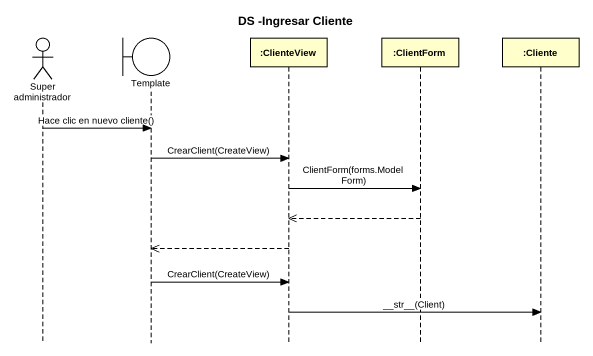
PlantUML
@startuml
title DS -Ingresar Cliente
hide footbox
actor "Super administrador" as Super_administrador
boundary Template
participant ":ClienteView" as ClienteView
participant ":ClientForm" as ClientForm
participant ":Cliente" as Cliente

Super_administrador -> Template : Hace clic en nuevo cliente()
Template -> ClienteView : CrearClient(CreateView)
ClienteView -> ClientForm : ClientForm(forms.ModelForm)
ClientForm -->> ClienteView
ClienteView -->> Template
Template -> ClienteView : CrearClient(CreateView)
ClienteView -> Cliente : ~__str~__(Client)
@enduml
